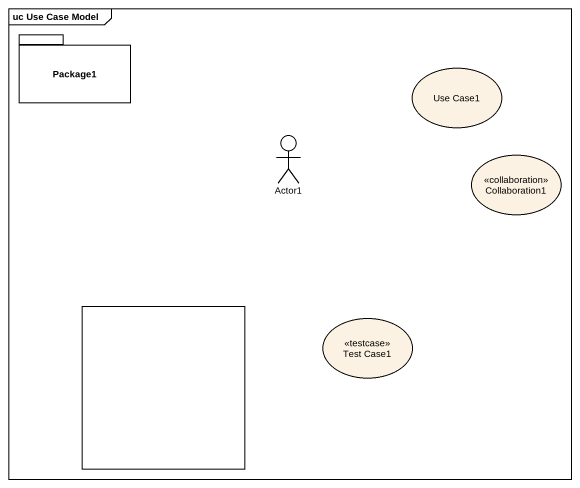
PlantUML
@startuml
mainframe uc Use Case Model
package Package1 {
}
usecase "Use Case1" as Use_Case1
actor Actor1
usecase Collaboration1 <<collaboration>>
rectangle " " as rectangle1
usecase "Test Case1" as Test_Case1 <<testcase>>
@enduml
